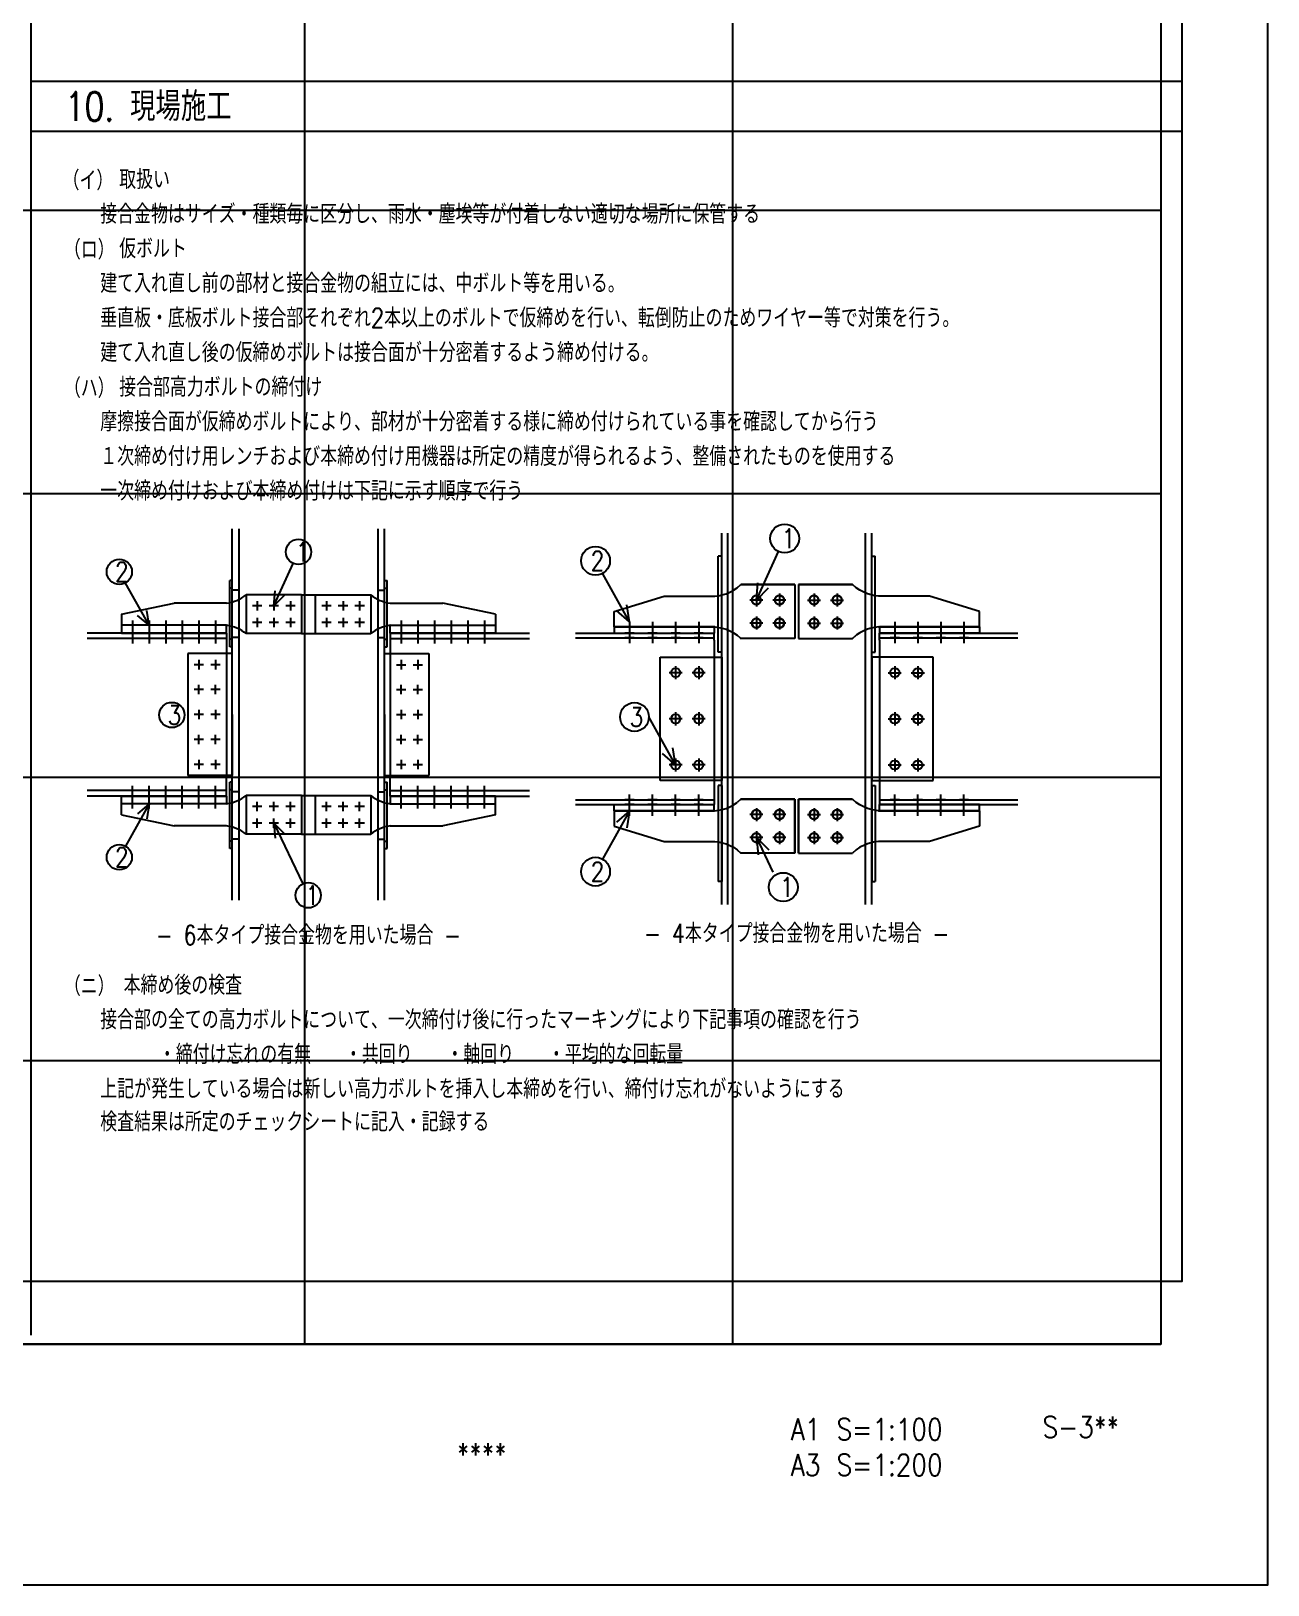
# Model space of a CAD drawing. Extents: x -668440 to 1010955, y -1678500 to 210463.
# Drawn here: x 452205 to 510000, y -148500 to -75888 of the extents above; entities that cross this region are included whole.
import ezdxf
from ezdxf.enums import TextEntityAlignment as Align

# ---------------------------------------------------------------- set-up
doc = ezdxf.new("R2010")
doc.units = 0
doc.header["$MEASUREMENT"] = 0
doc.layers.get('Defpoints').update_dxf_attribs({"color": 251, "linetype": 'CONTINUOUS'})
doc.layers.add('99_レイアウト枠', color=251, linetype='CONTINUOUS', plot=False)
for name, color, linetype in [('99_頁番号', 6, 'CONTINUOUS'), ('s小梁', 7, 'CONTINUOUS'), ('注記', 3, 'CONTINUOUS')]:
    doc.layers.add(name, color=color, linetype=linetype)
doc.styles.add('DRACAD', font='txt', dxfattribs={"width": 0.85, "bigfont": 'extfont2'})
doc.styles.add('S020', font='simplex.shx', dxfattribs={"width": 0.8, "height": 100, "bigfont": 'extfont2.shx'})

# ---------------------------------------------------------------- blocks, each defined once
blk = doc.blocks.new('ウェブクランプ工法設計指針')
at = {"layer": 'Defpoints'}
blk.add_lwpolyline([(777591.91976, -7200), (809591.91976, -7200), (809591.91976, 13600), (777591.91976, 13600)], close=True, dxfattribs=at)
at = {"layer": '注記'}
for p, q in [((801069.98176, -7600), (801069.98176, 13600)), ((809591.91976, 1680.72119), (801069.98176, 1680.72119)), ((809591.91976, 1680.72119), (801069.98176, 1680.72119)), ((809591.91976, 1309.52626), (801069.98176, 1309.52626)), ((802558.76399, -4380.99358), (802558.76399, -1631.56438)), ((802607.99187, -1631.56438), (802607.99187, -4380.99358)), ((803637.67492, -1631.56438), (803637.67492, -4380.99358)), ((803686.9028, -4380.99358), (803686.9028, -1631.56438)), ((806182.6787, -4412.65543), (806182.6787, -1663.22623)), ((806228.2179, -4412.65543), (806228.2179, -1663.22623)), ((807247.1575, -4412.65543), (807247.1575, -1663.22623)), ((807292.6967, -4412.65543), (807292.6967, -1663.22623)), ((806157.0629, -2545.54823), (806157.0629, -1833.99823)), ((806182.6787, -1833.99823), (806157.0629, -1833.99823)), ((806182.6787, -2545.54823), (806182.6787, -1833.99823)), ((806438.8367, -2158.46503), (806603.59182, -1799.83473)), ((807292.6967, -2545.54823), (807292.6967, -1833.99823)), ((807292.6967, -1833.99823), (807318.3125, -1833.99823)), ((807318.3125, -2545.54823), (807318.3125, -1833.99823)), ((802866.43821, -2202.2244), (803010.98337, -1887.58609)), ((806182.6787, -2422.35762), (806182.6787, -1949.26933)), ((806228.2179, -2422.35762), (806228.2179, -1949.26933)), ((807247.1575, -2422.35762), (807247.1575, -1949.26933)), ((807292.6967, -2422.35762), (807292.6967, -1949.26933)), ((801943.41555, -2345.8057), (801770.07341, -2034.11633)), ((802558.76399, -2013.51755), (802540.29009, -2013.51755)), ((802540.29009, -2505.7963), (802540.29009, -2013.51755)), ((802558.76399, -2069.92449), (802540.29009, -2069.92449)), ((803686.9028, -2013.51755), (803705.3767, -2013.51755)), ((803686.9028, -2069.92449), (803705.3767, -2069.92449)), ((803705.3767, -2505.7963), (803705.3767, -2013.51755)), ((805499.5907, -2319.37879), (805302.01227, -1964.10975)), ((806269.53387, -2086.66353), (806297.26128, -2068.07013)), ((806297.26128, -2068.07013), (806324.9887, -2044.61703)), ((806324.9887, -2044.61703), (806723.4567, -2044.61703)), ((806723.4567, -2044.61703), (806324.9887, -2044.61703)), ((806438.8367, -2158.46503), (806449.27359, -2030.81197)), ((806438.8367, -2158.46503), (806528.88562, -2067.38582)), ((806723.4567, -2044.61703), (806723.4567, -2443.08503)), ((806723.4567, -2044.61703), (806723.4567, -2443.08503)), ((807150.3867, -2044.61703), (806751.9187, -2044.61703)), ((806751.9187, -2044.61703), (806751.9187, -2443.08503)), ((806751.9187, -2044.61703), (807150.3867, -2044.61703)), ((806751.9187, -2044.61703), (806751.9187, -2443.08503)), ((807178.11411, -2068.07013), (807150.3867, -2044.61703)), ((807205.84152, -2086.66353), (807178.11411, -2068.07013)), ((801738.29941, -2263.75925), (802128.02008, -2181.71279)), ((802517.74076, -2181.71279), (802128.02008, -2181.71279)), ((802607.99187, -2084.28262), (802558.76399, -2084.28262)), ((803071.55436, -2120.17794), (802661.32207, -2120.17794)), ((802661.32207, -2120.17794), (802661.32207, -2407.34055)), ((802743.36852, -2167.35471), (802743.36852, -2237.09409)), ((802866.43821, -2202.2244), (802875.59485, -2090.23013)), ((802866.43821, -2202.2244), (802945.44114, -2122.31758)), ((802866.43821, -2167.35471), (802866.43821, -2237.09409)), ((802989.5079, -2167.35471), (802989.5079, -2237.09409)), ((803071.55436, -2120.17794), (803174.11243, -2120.17794)), ((803071.55436, -2120.17794), (803071.55436, -2407.34055)), ((803174.11243, -2120.17794), (803584.34473, -2120.17794)), ((803174.11243, -2120.17794), (803174.11243, -2407.34055)), ((803256.15889, -2167.35471), (803256.15889, -2237.09409)), ((803379.22858, -2167.35471), (803379.22858, -2237.09409)), ((803502.29827, -2167.35471), (803502.29827, -2237.09409)), ((803584.34473, -2120.17794), (803584.34473, -2407.34055)), ((803637.67492, -2084.28262), (803686.9028, -2084.28262)), ((803727.92603, -2181.71279), (804117.64671, -2181.71279)), ((804507.36739, -2263.75925), (804117.64671, -2181.71279)), ((805385.7427, -2243.85103), (805755.7487, -2130.00303)), ((805755.7487, -2130.00303), (806131.4471, -2130.00303)), ((806131.4471, -2130.00303), (806158.62422, -2126.87538)), ((806158.62422, -2126.87538), (806186.35164, -2121.15328)), ((806186.35164, -2121.15328), (806214.07905, -2112.72664)), ((806214.07905, -2112.72664), (806241.80646, -2101.35451)), ((806241.80646, -2101.35451), (806269.53387, -2086.66353)), ((806487.2221, -2158.46503), (806390.4513, -2158.46503)), ((806438.8367, -2110.07963), (806438.8367, -2206.85043)), ((806657.9941, -2158.46503), (806561.2233, -2158.46503)), ((806609.6087, -2110.07963), (806609.6087, -2206.85043)), ((806817.3813, -2158.46503), (806914.1521, -2158.46503)), ((806865.7667, -2110.07963), (806865.7667, -2206.85043)), ((806988.1533, -2158.46503), (807084.9241, -2158.46503)), ((807036.5387, -2110.07963), (807036.5387, -2206.85043)), ((807233.56893, -2101.35451), (807205.84152, -2086.66353)), ((807261.29635, -2112.72664), (807233.56893, -2101.35451)), ((807289.02376, -2121.15328), (807261.29635, -2112.72664)), ((807316.75117, -2126.87538), (807289.02376, -2121.15328)), ((807343.9283, -2130.00303), (807316.75117, -2126.87538)), ((807719.6267, -2130.00303), (807343.9283, -2130.00303)), ((808089.6327, -2243.85103), (807719.6267, -2130.00303)), ((801738.29941, -2263.75925), (801738.29941, -2345.8057)), ((801943.41555, -2345.8057), (801858.50742, -2272.20427)), ((801943.41555, -2345.8057), (801925.68224, -2234.84584)), ((802778.23821, -2202.2244), (802708.49883, -2202.2244)), ((802743.36852, -2290.4244), (802743.36852, -2360.16378)), ((802901.3079, -2202.2244), (802831.56852, -2202.2244)), ((802866.43821, -2290.4244), (802866.43821, -2360.16378)), ((803024.37759, -2202.2244), (802954.63821, -2202.2244)), ((802989.5079, -2290.4244), (802989.5079, -2360.16378)), ((803291.02858, -2202.2244), (803221.2892, -2202.2244)), ((803256.15889, -2290.4244), (803256.15889, -2360.16378)), ((803414.09827, -2202.2244), (803344.35889, -2202.2244)), ((803379.22858, -2290.4244), (803379.22858, -2360.16378)), ((803537.16796, -2202.2244), (803467.42858, -2202.2244)), ((803502.29827, -2290.4244), (803502.29827, -2360.16378)), ((804507.36739, -2263.75925), (804507.36739, -2345.8057)), ((805385.7427, -2357.69903), (805385.7427, -2243.85103)), ((805499.5907, -2319.37879), (805402.81091, -2235.48659)), ((805499.5907, -2319.37879), (805479.37795, -2192.90478)), ((806438.8367, -2280.85163), (806438.8367, -2377.62243)), ((806609.6087, -2280.85163), (806609.6087, -2377.62243)), ((806865.7667, -2280.85163), (806865.7667, -2377.62243)), ((807036.5387, -2280.85163), (807036.5387, -2377.62243)), ((808089.6327, -2357.69903), (808089.6327, -2243.85103)), ((802517.74076, -2403.23823), (801486.2684, -2403.23823)), ((801738.29941, -2345.8057), (801738.29941, -2403.23823)), ((802517.74076, -2345.8057), (801738.29941, -2345.8057)), ((801738.29941, -2403.23823), (802517.74076, -2403.23823)), ((801820.34586, -2310.93601), (801820.34586, -2479.45674)), ((801943.41555, -2310.93601), (801943.41555, -2479.45674)), ((802066.48524, -2310.93601), (802066.48524, -2479.45674)), ((802189.55493, -2310.93601), (802189.55493, -2479.45674)), ((802312.62462, -2310.93601), (802312.62462, -2479.45674)), ((802435.6943, -2310.93601), (802435.6943, -2479.45674)), ((802517.74076, -2403.23823), (802517.74076, -2345.8057)), ((802517.74076, -2403.23823), (802517.74076, -2555.02417)), ((803071.55436, -2407.34055), (802661.32207, -2407.34055)), ((802778.23821, -2325.29409), (802708.49883, -2325.29409)), ((802901.3079, -2325.29409), (802831.56852, -2325.29409)), ((803024.37759, -2325.29409), (802954.63821, -2325.29409)), ((803071.55436, -2407.34055), (803174.11243, -2407.34055)), ((803174.11243, -2407.34055), (803584.34473, -2407.34055)), ((803291.02858, -2325.29409), (803221.2892, -2325.29409)), ((803414.09827, -2325.29409), (803344.35889, -2325.29409)), ((803537.16796, -2325.29409), (803467.42858, -2325.29409)), ((803727.92603, -2403.23823), (803727.92603, -2345.8057)), ((803727.92603, -2345.8057), (804507.36739, -2345.8057)), ((803727.92603, -2403.23823), (803727.92603, -2555.02417)), ((804507.36739, -2403.23823), (803727.92603, -2403.23823)), ((803727.92603, -2403.23823), (804759.3984, -2403.23823)), ((803809.97249, -2310.93601), (803809.97249, -2479.45674)), ((803933.04218, -2310.93601), (803933.04218, -2479.45674)), ((804056.11186, -2310.93601), (804056.11186, -2479.45674)), ((804179.18155, -2310.93601), (804179.18155, -2479.45674)), ((804302.25124, -2310.93601), (804302.25124, -2479.45674)), ((804425.32093, -2310.93601), (804425.32093, -2479.45674)), ((804507.36739, -2345.8057), (804507.36739, -2403.23823)), ((805101.1227, -2403.23823), (806125.7547, -2403.23823)), ((806131.4471, -2357.69903), (805385.7427, -2357.69903)), ((805385.7427, -2357.69903), (806125.7547, -2357.69903)), ((805385.7427, -2357.69903), (805385.7427, -2403.23823)), ((805385.7427, -2403.23823), (806125.7547, -2403.23823)), ((805499.5907, -2319.37879), (805499.5907, -2478.76599)), ((805670.3627, -2319.37879), (805670.3627, -2478.76599)), ((805841.1347, -2319.37879), (805841.1347, -2478.76599)), ((806011.9067, -2319.37879), (806011.9067, -2478.76599)), ((806125.7547, -2357.69903), (806125.7547, -2403.23823)), ((806125.7547, -2455.89293), (806125.7547, -2403.23823)), ((806131.4471, -2357.69903), (806158.62422, -2360.82667)), ((806158.62422, -2360.82667), (806186.35164, -2366.54877)), ((806186.35164, -2366.54877), (806214.07905, -2374.97541)), ((806214.07905, -2374.97541), (806241.80646, -2386.34754)), ((806241.80646, -2386.34754), (806269.53387, -2401.03853)), ((806269.53387, -2401.03853), (806297.26128, -2419.63192)), ((806487.2221, -2329.23703), (806390.4513, -2329.23703)), ((806657.9941, -2329.23703), (806561.2233, -2329.23703)), ((806817.3813, -2329.23703), (806914.1521, -2329.23703)), ((806988.1533, -2329.23703), (807084.9241, -2329.23703)), ((807205.84152, -2401.03853), (807178.11411, -2419.63192)), ((807233.56893, -2386.34754), (807205.84152, -2401.03853)), ((807261.29635, -2374.97541), (807233.56893, -2386.34754)), ((807289.02376, -2366.54877), (807261.29635, -2374.97541)), ((807316.75117, -2360.82667), (807289.02376, -2366.54877)), ((807343.9283, -2357.69903), (807316.75117, -2360.82667)), ((807343.9283, -2357.69903), (808089.6327, -2357.69903)), ((808089.6327, -2357.69903), (807349.6207, -2357.69903)), ((807349.6207, -2357.69903), (807349.6207, -2403.23823)), ((807349.6207, -2455.89293), (807349.6207, -2403.23823)), ((808089.6327, -2403.23823), (807349.6207, -2403.23823)), ((807349.6207, -2403.23823), (808374.2527, -2403.23823)), ((807463.4687, -2319.37879), (807463.4687, -2478.76599)), ((807634.2407, -2319.37879), (807634.2407, -2478.76599)), ((807805.0127, -2319.37879), (807805.0127, -2478.76599)), ((807975.7847, -2319.37879), (807975.7847, -2478.76599)), ((808089.6327, -2357.69903), (808089.6327, -2403.23823)), ((802517.74076, -2444.26146), (801486.2684, -2444.26146)), ((802558.76399, -2449.38936), (802540.29009, -2449.38936)), ((802558.76399, -2505.7963), (802540.29009, -2505.7963)), ((802607.99187, -2435.03123), (802558.76399, -2435.03123)), ((803637.67492, -2435.03123), (803686.9028, -2435.03123)), ((803637.67492, -2435.03123), (803686.9028, -2435.03123)), ((803686.9028, -2449.38936), (803705.3767, -2449.38936)), ((803686.9028, -2505.7963), (803705.3767, -2505.7963)), ((803727.92603, -2444.26146), (804759.3984, -2444.26146)), ((805101.1227, -2437.39263), (806125.7547, -2437.39263)), ((806125.7547, -2455.89293), (806125.7547, -3633.53189)), ((806324.9887, -2443.08503), (806297.26128, -2419.63192)), ((806723.4567, -2443.08503), (806318.01972, -2443.08503)), ((806723.4567, -2443.08503), (806324.9887, -2443.08503)), ((806751.9187, -2443.08503), (807150.3867, -2443.08503)), ((806751.9187, -2443.08503), (807150.3867, -2443.08503)), ((807150.3867, -2443.08503), (807178.11411, -2419.63192)), ((807349.6207, -2437.39263), (808374.2527, -2437.39263)), ((807349.6207, -2455.89293), (807349.6207, -3633.53189)), ((802558.76399, -2555.02417), (802230.57816, -2555.02417)), ((802230.57816, -2555.02417), (802230.57816, -3457.53522)), ((802347.4947, -2637.0705), (802277.75532, -2637.0705)), ((802312.62501, -2602.20081), (802312.62501, -2671.94019)), ((802470.56419, -2637.0705), (802400.82481, -2637.0705)), ((802435.6945, -2602.20081), (802435.6945, -2671.94019)), ((802517.74076, -2555.02417), (802517.74076, -3457.53522)), ((802558.76399, -3006.2797), (802558.76399, -2555.02417)), ((803686.9028, -3006.2797), (803686.9028, -2555.02417)), ((803686.9028, -2555.02417), (804015.08863, -2555.02417)), ((803727.92603, -2555.02417), (803727.92603, -3457.53522)), ((803775.1026, -2637.0705), (803844.84198, -2637.0705)), ((803809.97229, -2602.20081), (803809.97229, -2671.94019)), ((803898.1721, -2637.0705), (803967.91148, -2637.0705)), ((803933.04179, -2602.20081), (803933.04179, -2671.94019)), ((804015.08863, -2555.02417), (804015.08863, -3457.53522)), ((805727.2867, -3493.33283), (805727.2867, -2582.54883)), ((805727.2867, -2582.54883), (806182.6787, -2582.54883)), ((806182.6787, -2545.54823), (806157.0629, -2545.54823)), ((806182.6787, -2582.54883), (806182.6787, -3493.33283)), ((807292.6967, -2545.54823), (807318.3125, -2545.54823)), ((807292.6967, -2582.54883), (807292.6967, -3493.33283)), ((807748.0887, -2582.54883), (807292.6967, -2582.54883)), ((807748.0887, -3493.33283), (807748.0887, -2582.54883)), ((805889.5201, -2696.39683), (805792.7493, -2696.39683)), ((805841.1347, -2648.01143), (805841.1347, -2744.78223)), ((806060.2921, -2696.39683), (805963.5213, -2696.39683)), ((806011.9067, -2648.01143), (806011.9067, -2744.78223)), ((807415.0833, -2696.39683), (807511.8541, -2696.39683)), ((807463.4687, -2648.01143), (807463.4687, -2744.78223)), ((807585.8553, -2696.39683), (807682.6261, -2696.39683)), ((807634.2407, -2648.01143), (807634.2407, -2744.78223)), ((802347.4947, -2821.67474), (802277.75532, -2821.67474)), ((802312.62501, -2856.54443), (802312.62501, -2786.80505)), ((802470.56419, -2821.67474), (802400.82481, -2821.67474)), ((802435.6945, -2856.54443), (802435.6945, -2786.80505)), ((803775.1026, -2821.67474), (803844.84198, -2821.67474)), ((803809.97229, -2856.54443), (803809.97229, -2786.80505)), ((803898.1721, -2821.67474), (803967.91148, -2821.67474)), ((803933.04179, -2856.54443), (803933.04179, -2786.80505)), ((802312.62501, -2971.40929), (802312.62501, -3041.14867)), ((802435.6945, -2971.40929), (802435.6945, -3041.14867)), ((803809.97229, -2971.40929), (803809.97229, -3041.14867)), ((803933.04179, -2971.40929), (803933.04179, -3041.14867)), ((805841.1347, -2989.55543), (805841.1347, -3086.32623)), ((806011.9067, -2989.55543), (806011.9067, -3086.32623)), ((807463.4687, -2989.55543), (807463.4687, -3086.32623)), ((807634.2407, -2989.55543), (807634.2407, -3086.32623)), ((802347.4947, -3006.27898), (802277.75532, -3006.27898)), ((802470.56419, -3006.27898), (802400.82481, -3006.27898)), ((802558.76399, -3006.2797), (802558.76399, -3457.53522)), ((803686.9028, -3006.2797), (803686.9028, -3457.53522)), ((803775.1026, -3006.27898), (803844.84198, -3006.27898)), ((803898.1721, -3006.27898), (803967.91148, -3006.27898)), ((805841.1347, -3379.48483), (805643.55627, -3024.21578)), ((805889.5201, -3037.94083), (805792.7493, -3037.94083)), ((806060.2921, -3037.94083), (805963.5213, -3037.94083)), ((807415.0833, -3037.94083), (807511.8541, -3037.94083)), ((807585.8553, -3037.94083), (807682.6261, -3037.94083)), ((802347.4947, -3190.88322), (802277.75532, -3190.88322)), ((802312.62501, -3225.75291), (802312.62501, -3156.01353)), ((802470.56419, -3190.88322), (802400.82481, -3190.88322)), ((802435.6945, -3225.75291), (802435.6945, -3156.01353)), ((803775.1026, -3190.88322), (803844.84198, -3190.88322)), ((803809.97229, -3225.75291), (803809.97229, -3156.01353)), ((803898.1721, -3190.88322), (803967.91148, -3190.88322)), ((803933.04179, -3225.75291), (803933.04179, -3156.01353)), ((805841.1347, -3379.48483), (805744.35491, -3295.59262)), ((805841.1347, -3379.48483), (805820.92195, -3253.01082)), ((805841.1347, -3331.09943), (805841.1347, -3427.87023)), ((806011.9067, -3331.09943), (806011.9067, -3427.87023)), ((807463.4687, -3331.09943), (807463.4687, -3427.87023)), ((807634.2407, -3331.09943), (807634.2407, -3427.87023)), ((802347.4947, -3375.48746), (802277.75532, -3375.48746)), ((802312.62501, -3340.61777), (802312.62501, -3410.35715)), ((802470.56419, -3375.48746), (802400.82481, -3375.48746)), ((802435.6945, -3340.61777), (802435.6945, -3410.35715)), ((803775.1026, -3375.48746), (803844.84198, -3375.48746)), ((803809.97229, -3340.61777), (803809.97229, -3410.35715)), ((803898.1721, -3375.48746), (803967.91148, -3375.48746)), ((803933.04179, -3340.61777), (803933.04179, -3410.35715)), ((805889.5201, -3379.48483), (805792.7493, -3379.48483)), ((806060.2921, -3379.48483), (805963.5213, -3379.48483)), ((807415.0833, -3379.48483), (807511.8541, -3379.48483)), ((807585.8553, -3379.48483), (807682.6261, -3379.48483)), ((801820.34586, -3701.62338), (801820.34586, -3533.10265)), ((801943.41555, -3701.62338), (801943.41555, -3533.10265)), ((802066.48524, -3701.62338), (802066.48524, -3533.10265)), ((802189.55493, -3701.62338), (802189.55493, -3533.10265)), ((802558.76399, -3457.53522), (802230.57816, -3457.53522)), ((802312.62462, -3701.62338), (802312.62462, -3533.10265)), ((802435.6943, -3701.62338), (802435.6943, -3533.10265)), ((802517.74076, -3609.32117), (802517.74076, -3457.53522)), ((802558.76399, -3506.76309), (802540.29009, -3506.76309)), ((802540.29009, -3999.04185), (802540.29009, -3506.76309)), ((802558.76399, -3563.17004), (802540.29009, -3563.17004)), ((803686.9028, -3457.53522), (804015.08863, -3457.53522)), ((803686.9028, -3506.76309), (803705.3767, -3506.76309)), ((803686.9028, -3563.17004), (803705.3767, -3563.17004)), ((803705.3767, -3999.04185), (803705.3767, -3506.76309)), ((803727.92603, -3609.32117), (803727.92603, -3457.53522)), ((803809.97249, -3701.62338), (803809.97249, -3533.10265)), ((803933.04218, -3701.62338), (803933.04218, -3533.10265)), ((804056.11186, -3701.62338), (804056.11186, -3533.10265)), ((804179.18155, -3701.62338), (804179.18155, -3533.10265)), ((804302.25124, -3701.62338), (804302.25124, -3533.10265)), ((804425.32093, -3701.62338), (804425.32093, -3533.10265)), ((806182.6787, -3493.33283), (805727.2867, -3493.33283)), ((806182.6787, -3530.33343), (806157.0629, -3530.33343)), ((806157.0629, -3530.33343), (806157.0629, -4241.88343)), ((806182.6787, -3530.33343), (806182.6787, -4241.88343)), ((807292.6967, -3493.33283), (807748.0887, -3493.33283)), ((807292.6967, -3530.33343), (807318.3125, -3530.33343)), ((807292.6967, -3530.33343), (807292.6967, -4241.88343)), ((807318.3125, -3530.33343), (807318.3125, -4241.88343)), ((802517.74076, -3568.29794), (801486.2684, -3568.29794)), ((802517.74076, -3609.32117), (801486.2684, -3609.32117)), ((801738.29941, -3666.75369), (801738.29941, -3609.32117)), ((801738.29941, -3609.32117), (802517.74076, -3609.32117)), ((802517.74076, -3666.75369), (801738.29941, -3666.75369)), ((801738.29941, -3748.80015), (801738.29941, -3666.75369)), ((801943.41555, -3666.75369), (801768.7143, -3980.8869)), ((801943.41555, -3666.75369), (801858.50742, -3740.35512)), ((801943.41555, -3666.75369), (801925.68224, -3777.71355)), ((802517.74076, -3609.32117), (802517.74076, -3666.75369)), ((802607.99187, -3577.52817), (802558.76399, -3577.52817)), ((803071.55436, -3605.21885), (802661.32207, -3605.21885)), ((802661.32207, -3605.21885), (802661.32207, -3892.38145)), ((802743.36852, -3722.13499), (802743.36852, -3652.39561)), ((802866.43821, -3722.13499), (802866.43821, -3652.39561)), ((802989.5079, -3722.13499), (802989.5079, -3652.39561)), ((803071.55436, -3605.21885), (803071.55436, -3892.38145)), ((803071.55436, -3605.21885), (803174.11243, -3605.21885)), ((803174.11243, -3605.21885), (803174.11243, -3892.38145)), ((803174.11243, -3605.21885), (803584.34473, -3605.21885)), ((803256.15889, -3722.13499), (803256.15889, -3652.39561)), ((803379.22858, -3722.13499), (803379.22858, -3652.39561)), ((803502.29827, -3722.13499), (803502.29827, -3652.39561)), ((803584.34473, -3605.21885), (803584.34473, -3892.38145)), ((803637.67492, -3577.52817), (803686.9028, -3577.52817)), ((803727.92603, -3568.29794), (804759.3984, -3568.29794)), ((804507.36739, -3609.32117), (803727.92603, -3609.32117)), ((803727.92603, -3609.32117), (803727.92603, -3666.75369)), ((803727.92603, -3609.32117), (804759.3984, -3609.32117)), ((803727.92603, -3666.75369), (804507.36739, -3666.75369)), ((804507.36739, -3666.75369), (804507.36739, -3609.32117)), ((804507.36739, -3748.80015), (804507.36739, -3666.75369)), ((805101.1227, -3638.48903), (806125.7547, -3638.48903)), ((805101.1227, -3672.64343), (806125.7547, -3672.64343)), ((805385.7427, -3718.18263), (805385.7427, -3672.64343)), ((805385.7427, -3672.64343), (806125.7547, -3672.64343)), ((805499.5907, -3756.50286), (805499.5907, -3597.11566)), ((805670.3627, -3756.50286), (805670.3627, -3597.11566)), ((805841.1347, -3756.50286), (805841.1347, -3597.11566)), ((806011.9067, -3756.50286), (806011.9067, -3597.11566)), ((806125.7547, -3633.53189), (806125.7547, -3672.64343)), ((806125.7547, -3718.18263), (806125.7547, -3672.64343)), ((806182.6787, -4109.92076), (806182.6787, -3645.60453)), ((806228.2179, -4109.92076), (806228.2179, -3645.60453)), ((806241.80646, -3689.53411), (806269.53387, -3674.84313)), ((806269.53387, -3674.84313), (806297.26128, -3656.24973)), ((806324.9887, -3632.79663), (806297.26128, -3656.24973)), ((806324.9887, -3632.79663), (806723.4567, -3632.79663)), ((806723.4567, -3632.79663), (806324.9887, -3632.79663)), ((806723.4567, -3632.79663), (806723.4567, -4031.26463)), ((806723.4567, -4031.26463), (806723.4567, -3632.79663)), ((807150.3867, -3632.79663), (806751.9187, -3632.79663)), ((806751.9187, -3632.79663), (806751.9187, -4031.26463)), ((806751.9187, -4031.26463), (806751.9187, -3632.79663)), ((806751.9187, -3632.79663), (807150.3867, -3632.79663)), ((807150.3867, -3632.79663), (807178.11411, -3656.24973)), ((807205.84152, -3674.84313), (807178.11411, -3656.24973)), ((807233.56893, -3689.53411), (807205.84152, -3674.84313)), ((807247.1575, -4109.92076), (807247.1575, -3645.60453)), ((807292.6967, -4109.92076), (807292.6967, -3645.60453)), ((807349.6207, -3633.53189), (807349.6207, -3672.64343)), ((807349.6207, -3638.48903), (808374.2527, -3638.48903)), ((807349.6207, -3718.18263), (807349.6207, -3672.64343)), ((808089.6327, -3672.64343), (807349.6207, -3672.64343)), ((807349.6207, -3672.64343), (808374.2527, -3672.64343)), ((807463.4687, -3756.50286), (807463.4687, -3597.11566)), ((807634.2407, -3756.50286), (807634.2407, -3597.11566)), ((807805.0127, -3756.50286), (807805.0127, -3597.11566)), ((807975.7847, -3756.50286), (807975.7847, -3597.11566)), ((808089.6327, -3718.18263), (808089.6327, -3672.64343)), ((801738.29941, -3748.80015), (802128.02008, -3830.84661)), ((802778.23821, -3687.2653), (802708.49883, -3687.2653)), ((802743.36852, -3845.20468), (802743.36852, -3775.4653)), ((802901.3079, -3687.2653), (802831.56852, -3687.2653)), ((802866.43821, -3845.20468), (802866.43821, -3775.4653)), ((803024.37759, -3687.2653), (802954.63821, -3687.2653)), ((802989.5079, -3845.20468), (802989.5079, -3775.4653)), ((803291.02858, -3687.2653), (803221.2892, -3687.2653)), ((803256.15889, -3845.20468), (803256.15889, -3775.4653)), ((803414.09827, -3687.2653), (803344.35889, -3687.2653)), ((803379.22858, -3845.20468), (803379.22858, -3775.4653)), ((803537.16796, -3687.2653), (803467.42858, -3687.2653)), ((803502.29827, -3845.20468), (803502.29827, -3775.4653)), ((804507.36739, -3748.80015), (804117.64671, -3830.84661)), ((805499.5907, -3718.18263), (805300.46313, -4076.2372)), ((806131.4471, -3718.18263), (805385.7427, -3718.18263)), ((805385.7427, -3718.18263), (805385.7427, -3832.03063)), ((805385.7427, -3718.18263), (806125.7547, -3718.18263)), ((805499.5907, -3718.18263), (805402.81091, -3802.07483)), ((805499.5907, -3718.18263), (805479.37795, -3844.65664)), ((806131.4471, -3718.18263), (806158.62422, -3715.05498)), ((806158.62422, -3715.05498), (806186.35164, -3709.33288)), ((806186.35164, -3709.33288), (806214.07905, -3700.90624)), ((806214.07905, -3700.90624), (806241.80646, -3689.53411)), ((806487.2221, -3746.64463), (806390.4513, -3746.64463)), ((806438.8367, -3698.25923), (806438.8367, -3795.03003)), ((806657.9941, -3746.64463), (806561.2233, -3746.64463)), ((806609.6087, -3698.25923), (806609.6087, -3795.03003)), ((806817.3813, -3746.64463), (806914.1521, -3746.64463)), ((806865.7667, -3698.25923), (806865.7667, -3795.03003)), ((806988.1533, -3746.64463), (807084.9241, -3746.64463)), ((807036.5387, -3698.25923), (807036.5387, -3795.03003)), ((807261.29635, -3700.90624), (807233.56893, -3689.53411)), ((807289.02376, -3709.33288), (807261.29635, -3700.90624)), ((807316.75117, -3715.05498), (807289.02376, -3709.33288)), ((807343.9283, -3718.18263), (807316.75117, -3715.05498)), ((807343.9283, -3718.18263), (808089.6327, -3718.18263)), ((808089.6327, -3718.18263), (807349.6207, -3718.18263)), ((808089.6327, -3718.18263), (808089.6327, -3832.03063)), ((802517.74076, -3830.84661), (802128.02008, -3830.84661)), ((803071.55436, -3892.38145), (802661.32207, -3892.38145)), ((802778.23821, -3810.33499), (802708.49883, -3810.33499)), ((802901.3079, -3810.33499), (802831.56852, -3810.33499)), ((802866.43821, -3810.33499), (803081.39136, -4259.83241)), ((802866.43821, -3810.33499), (802877.32043, -3922.17479)), ((802866.43821, -3810.33499), (802946.66371, -3889.01429)), ((803024.37759, -3810.33499), (802954.63821, -3810.33499)), ((803071.55436, -3892.38145), (803174.11243, -3892.38145)), ((803174.11243, -3892.38145), (803584.34473, -3892.38145)), ((803291.02858, -3810.33499), (803221.2892, -3810.33499)), ((803414.09827, -3810.33499), (803344.35889, -3810.33499)), ((803537.16796, -3810.33499), (803467.42858, -3810.33499)), ((803727.92603, -3830.84661), (804117.64671, -3830.84661)), ((805385.7427, -3832.03063), (805755.7487, -3945.87863)), ((806438.8367, -3869.03123), (806438.8367, -3965.80203)), ((806609.6087, -3869.03123), (806609.6087, -3965.80203)), ((806865.7667, -3869.03123), (806865.7667, -3965.80203)), ((807036.5387, -3869.03123), (807036.5387, -3965.80203)), ((808089.6327, -3832.03063), (807719.6267, -3945.87863)), ((802558.76399, -3942.63491), (802540.29009, -3942.63491)), ((802558.76399, -3999.04185), (802540.29009, -3999.04185)), ((802607.99187, -3928.27678), (802558.76399, -3928.27678)), ((803637.67492, -3928.27678), (803686.9028, -3928.27678)), ((803686.9028, -3942.63491), (803705.3767, -3942.63491)), ((803686.9028, -3999.04185), (803705.3767, -3999.04185)), ((805755.7487, -3945.87863), (806131.4471, -3945.87863)), ((806131.4471, -3945.87863), (806158.62422, -3949.00627)), ((806158.62422, -3949.00627), (806186.35164, -3954.72837)), ((806186.35164, -3954.72837), (806214.07905, -3963.15501)), ((806214.07905, -3963.15501), (806241.80646, -3974.52714)), ((806241.80646, -3974.52714), (806269.53387, -3989.21813)), ((806269.53387, -3989.21813), (806297.26128, -4007.81152)), ((806297.26128, -4007.81152), (806324.9887, -4031.26463)), ((806487.2221, -3917.41663), (806390.4513, -3917.41663)), ((806438.8367, -3917.41663), (806561.34039, -4173.58917)), ((806438.8367, -3917.41663), (806451.24044, -4044.89359)), ((806438.8367, -3917.41663), (806530.27913, -4007.09668)), ((806657.9941, -3917.41663), (806561.2233, -3917.41663)), ((806817.3813, -3917.41663), (806914.1521, -3917.41663)), ((806988.1533, -3917.41663), (807084.9241, -3917.41663)), ((807178.11411, -4007.81152), (807150.3867, -4031.26463)), ((807205.84152, -3989.21813), (807178.11411, -4007.81152)), ((807233.56893, -3974.52714), (807205.84152, -3989.21813)), ((807261.29635, -3963.15501), (807233.56893, -3974.52714)), ((807289.02376, -3954.72837), (807261.29635, -3963.15501)), ((807316.75117, -3949.00627), (807289.02376, -3954.72837)), ((807343.9283, -3945.87863), (807316.75117, -3949.00627)), ((807719.6267, -3945.87863), (807343.9283, -3945.87863)), ((806723.4567, -4031.26463), (806324.9887, -4031.26463)), ((806723.4567, -4031.26463), (806324.9887, -4031.26463)), ((806751.9187, -4031.26463), (807150.3867, -4031.26463)), ((806751.9187, -4031.26463), (807150.3867, -4031.26463)), ((806182.6787, -4241.88343), (806157.0629, -4241.88343)), ((807292.6967, -4241.88343), (807318.3125, -4241.88343))]:
    blk.add_line(p, q, dxfattribs=at)
for centre, radius in [((806648.14798, -1702.84723), 106.7325), ((803050.07398, -1802.49572), 93.63998), ((805248.58778, -1868.04628), 106.7325), ((801723.20232, -1949.83665), 93.63998), ((806438.8367, -2158.46503), 34.1544), ((806609.6087, -2158.46503), 34.1544), ((806865.7667, -2158.46503), 34.1544), ((807036.5387, -2158.46503), 34.1544), ((806438.8367, -2329.23703), 34.1544), ((806609.6087, -2329.23703), 34.1544), ((806865.7667, -2329.23703), 34.1544), ((807036.5387, -2329.23703), 34.1544), ((805841.1347, -2696.39683), 34.1544), ((805841.1347, -2696.39683), 34.1544), ((806011.9067, -2696.39683), 34.1544), ((806011.9067, -2696.39683), 34.1544), ((807463.4687, -2696.39683), 34.1544), ((807463.4687, -2696.39683), 34.1544), ((807634.2407, -2696.39683), 34.1544), ((807634.2407, -2696.39683), 34.1544), ((802112.52366, -3009.48449), 93.63998), ((805536.82377, -3024.21578), 106.7325), ((805841.1347, -3037.94083), 34.1544), ((805841.1347, -3037.94083), 34.1544), ((806011.9067, -3037.94083), 34.1544), ((806011.9067, -3037.94083), 34.1544), ((807463.4687, -3037.94083), 34.1544), ((807463.4687, -3037.94083), 34.1544), ((807634.2407, -3037.94083), 34.1544), ((807634.2407, -3037.94083), 34.1544), ((805841.1347, -3379.48483), 34.1544), ((805841.1347, -3379.48483), 34.1544), ((806011.9067, -3379.48483), 34.1544), ((806011.9067, -3379.48483), 34.1544), ((807463.4687, -3379.48483), 34.1544), ((807463.4687, -3379.48483), 34.1544), ((807634.2407, -3379.48483), 34.1544), ((807634.2407, -3379.48483), 34.1544), ((806438.8367, -3746.64463), 34.1544), ((806609.6087, -3746.64463), 34.1544), ((806865.7667, -3746.64463), 34.1544), ((807036.5387, -3746.64463), 34.1544), ((806438.8367, -3917.41663), 34.1544), ((806609.6087, -3917.41663), 34.1544), ((806865.7667, -3917.41663), 34.1544), ((807036.5387, -3917.41663), 34.1544), ((801723.20232, -4062.72275), 93.63998), ((805248.58778, -4169.51514), 106.7325), ((803121.78919, -4344.30999), 93.63998), ((806637.91797, -4283.78231), 106.7325)]:
    blk.add_circle(centre, radius, dxfattribs=at)
at = {"layer": '注記', "extrusion": (-8.85403e-29, 6.12323e-17, -1)}
for centre in [(-806438.8367, -2158.46503), (-806438.8367, -2158.46503), (-806609.6087, -2158.46503), (-806609.6087, -2158.46503), (-806438.8367, -2329.23703), (-806438.8367, -2329.23703), (-806609.6087, -2329.23703), (-806609.6087, -2329.23703), (-806438.8367, -3746.64463), (-806438.8367, -3746.64463), (-806609.6087, -3746.64463), (-806609.6087, -3746.64463), (-806438.8367, -3917.41663), (-806438.8367, -3917.41663), (-806609.6087, -3917.41663), (-806609.6087, -3917.41663)]:
    blk.add_circle(centre, 34.1544, dxfattribs=at)
at = {"layer": '注記', "extrusion": (0, 6.12323e-17, -1)}
for centre in [(-806865.7667, -2158.46503), (-806865.7667, -2158.46503), (-807036.5387, -2158.46503), (-807036.5387, -2158.46503), (-806865.7667, -2329.23703), (-806865.7667, -2329.23703), (-807036.5387, -2329.23703), (-807036.5387, -2329.23703), (-806865.7667, -3746.64463), (-806865.7667, -3746.64463), (-807036.5387, -3746.64463), (-807036.5387, -3746.64463), (-806865.7667, -3917.41663), (-806865.7667, -3917.41663), (-807036.5387, -3917.41663), (-807036.5387, -3917.41663)]:
    blk.add_circle(centre, 34.1544, dxfattribs=at)
at = {"layer": '注記', "extrusion": (1.44597e-12, -1, -6.12323e-17)}
for centre in [(805499.5907, 0, 2357.69903), (805499.5907, 0, 2403.23823), (805499.5907, 0, 2403.23823), (805670.3627, 0, 2357.69903), (805670.3627, 0, 2403.23823), (805670.3627, 0, 2403.23823), (805841.1347, 0, 2357.69903), (805841.1347, 0, 2403.23823), (805841.1347, 0, 2403.23823), (806011.9067, 0, 2357.69903), (806011.9067, 0, 2403.23823), (806011.9067, 0, 2403.23823), (805499.5907, 0, 2437.39263), (805670.3627, 0, 2437.39263), (805841.1347, 0, 2437.39263), (806011.9067, 0, 2437.39263)]:
    blk.add_circle(centre, 34.1544, dxfattribs=at)
at = {"layer": '注記', "extrusion": (0, -1, -6.12323e-17)}
for centre in [(807463.4687, 0, 2357.69903), (807463.4687, 0, 2403.23823), (807463.4687, 0, 2403.23823), (807634.2407, 0, 2357.69903), (807634.2407, 0, 2403.23823), (807634.2407, 0, 2403.23823), (807805.0127, 0, 2357.69903), (807805.0127, 0, 2403.23823), (807805.0127, 0, 2403.23823), (807975.7847, 0, 2357.69903), (807975.7847, 0, 2403.23823), (807975.7847, 0, 2403.23823), (807463.4687, 0, 2437.39263), (807634.2407, 0, 2437.39263), (807805.0127, 0, 2437.39263), (807975.7847, 0, 2437.39263)]:
    blk.add_circle(centre, 34.1544, dxfattribs=at)
at = {"layer": '注記', "extrusion": (-1.44597e-12, 1, 6.12323e-17)}
for centre in [(-805499.5907, 0, -3638.48903), (-805499.5907, 0, -3672.64343), (-805499.5907, 0, -3672.64343), (-805670.3627, 0, -3638.48903), (-805670.3627, 0, -3672.64343), (-805670.3627, 0, -3672.64343), (-805841.1347, 0, -3638.48903), (-805841.1347, 0, -3672.64343), (-805841.1347, 0, -3672.64343), (-806011.9067, 0, -3638.48903), (-806011.9067, 0, -3672.64343), (-806011.9067, 0, -3672.64343), (-805499.5907, 0, -3718.18263), (-805670.3627, 0, -3718.18263), (-805841.1347, 0, -3718.18263), (-806011.9067, 0, -3718.18263)]:
    blk.add_circle(centre, 34.1544, dxfattribs=at)
at = {"layer": '注記', "extrusion": (0, 1, 6.12323e-17)}
for centre in [(-807463.4687, 0, -3638.48903), (-807463.4687, 0, -3672.64343), (-807463.4687, 0, -3672.64343), (-807634.2407, 0, -3638.48903), (-807634.2407, 0, -3672.64343), (-807634.2407, 0, -3672.64343), (-807805.0127, 0, -3638.48903), (-807805.0127, 0, -3672.64343), (-807805.0127, 0, -3672.64343), (-807975.7847, 0, -3638.48903), (-807975.7847, 0, -3672.64343), (-807975.7847, 0, -3672.64343), (-807463.4687, 0, -3718.18263), (-807634.2407, 0, -3718.18263), (-807805.0127, 0, -3718.18263), (-807975.7847, 0, -3718.18263)]:
    blk.add_circle(centre, 34.1544, dxfattribs=at)
at = {"layer": '注記'}
for centre, start, end in [((802480.67716, -1896.9521), 277.415759757, 308.981421264), ((803764.98964, -1896.9521), 231.018578736, 262.584240243), ((802480.67716, -2630.5664), 51.018578736, 82.584240243), ((803764.98964, -2630.5664), 97.415759757, 128.981421264), ((802480.67716, -3381.993), 277.415759757, 308.981421264), ((803764.98964, -3381.993), 231.018578736, 262.584240243), ((802480.67716, -4115.6073), 51.018578736, 82.584240243), ((803764.98964, -4115.6073), 97.415759757, 128.981421264)]:
    blk.add_arc(centre, 287.16261, start, end, dxfattribs=at)
at = {"layer": '注記', "style": 'S020', "width": 0.8}
for s, height, p in [('10. 現場施工', 213.465, (801319.68332, 1495.12373)), ('取扱い', 142.31, (801722.22897, 954.6016)), ('接合金物はサイズ・種類毎に区分し、雨水・塵埃等が付着しない適切な場所に保管する', 142.31, (801582.07671, 698.4436)), ('仮ボルト', 142.31, (801722.22897, 442.2856)), ('建て入れ直し前の部材と接合金物の組立には、中ボルト等を用いる。', 142.31, (801582.07671, 186.1276)), ('垂直板・底板ボルト接合部それぞれ2本以上のボルトで仮締めを行い、転倒防止のためワイヤー等で対策を行う。', 142.31, (801582.07671, -70.0304)), ('建て入れ直し後の仮締めボルトは接合面が十分密着するよう締め付ける。', 142.31, (801582.07671, -326.1884)), ('接合部高力ボルトの締付け', 142.31, (801722.22897, -582.3464)), ('摩擦接合面が仮締めボルトにより、部材が十分密着する様に締め付けられている事を確認してから行う', 142.31, (801582.07671, -838.5044)), ('１次締め付け用レンチおよび本締め付け用機器は所定の精度が得られるよう、整備されたものを使用する', 142.31, (801582.07671, -1094.6624)), ('一次締め付けおよび本締め付けは下記に示す順序で行う', 142.31, (801582.07671, -1350.8204)), ('1', 142.31, (806626.80148, -1702.84723)), ('1', 142.31, (803031.34598, -1802.49572)), ('2', 142.31, (805213.51853, -1868.04628)), ('2', 142.31, (801692.4349, -1949.83665)), ('3', 142.31, (802082.29023, -3009.78221)), ('3', 142.31, (805502.36318, -3024.55514)), ('2', 142.31, (801692.4349, -4062.72275)), ('2', 142.31, (805213.51853, -4169.51514)), ('1', 142.31, (806616.57147, -4283.78231)), ('1', 142.31, (803103.0612, -4344.30999)), ('本締め後の検査', 142.31, (801755.08873, -5009.21073)), ('接合部の全ての高力ボルトについて、一次締付け後に行ったマーキングにより下記事項の確認を行う', 142.31, (801582.07671, -5265.36873)), ('・締付け忘れの有無\u3000\u3000・共回り\u3000\u3000・軸回り\u3000\u3000・平均的な回転量', 142.31, (802015.43678, -5521.52673)), ('上記が発生している場合は新しい高力ボルトを挿入し本締めを行い、締付け忘れがないようにする', 142.31, (801582.07671, -5777.68473)), ('検査結果は所定のチェックシートに記入・記録する', 142.31, (801582.07671, -6021.73021))]:
    blk.add_text(s, height=height, dxfattribs=at).set_placement(p, align=Align.MIDDLE_LEFT)
for s, p in [('（イ）', (801490.83567, 954.6016)), ('（ロ）', (801500.59407, 442.2856)), ('（ハ）', (801500.59407, -582.3464)), ('- 6本タイプ接合金物を用いた場合 -', (803122.8334, -4632.15317)), ('- 4本タイプ接合金物を用いた場合 -', (806737.52422, -4618.975)), ('（ニ）', (801500.59407, -5009.21073))]:
    blk.add_text(s, height=142.31, dxfattribs=at).set_placement(p, align=Align.MIDDLE)

msp = doc.modelspace()

# ---------------------------------------------------------------- linework, layer by layer
at = {"layer": '99_レイアウト枠'}
for p, q in [((464999.99995, -137250), (464999.99995, -4750)), ((484999.99995, -137250), (484999.99995, -4750)), ((305000, -84250), (504999.99991, -84250)), ((305000, -97500), (504999.99991, -97500)), ((305000, -110750), (504999.99991, -110750)), ((305000, -124000), (504999.99991, -124000)), ((305000, -137250), (504999.99991, -137250))]:
    msp.add_line(p, q, dxfattribs=at)
for points in [[(300000, -148500), (510000, -148500), (510000, 0), (300000, 0)], [(305000, -4750), (504999.99991, -4750), (504999.99991, -137250), (305000, -137250)]]:
    msp.add_lwpolyline(points, close=True, dxfattribs=at)

# ---------------------------------------------------------------- block references
at = {"layer": 's小梁', "xscale": 6.312500000000052, "yscale": 6.312500000000052, "zscale": 6.312500000000052}
msp.add_blockref('ウェブクランプ工法設計指針', (-4604548.99347, -88850), dxfattribs=at)

# ---------------------------------------------------------------- texts
at = {"layer": '99_頁番号', "char_height": 1000, "attachment_point": 5, "style": 'DRACAD'}
for s, insert in [('A1 S=1:100^JA3 S=1:200', (491249.99991, -142062.5)), ('{S-3**}', (501249.99991, -141125)), ('{  ****  }', (472499.99991, -142375))]:
    msp.add_mtext(s, dxfattribs=dict(at, insert=insert))

doc.saveas('drawing.dxf')
